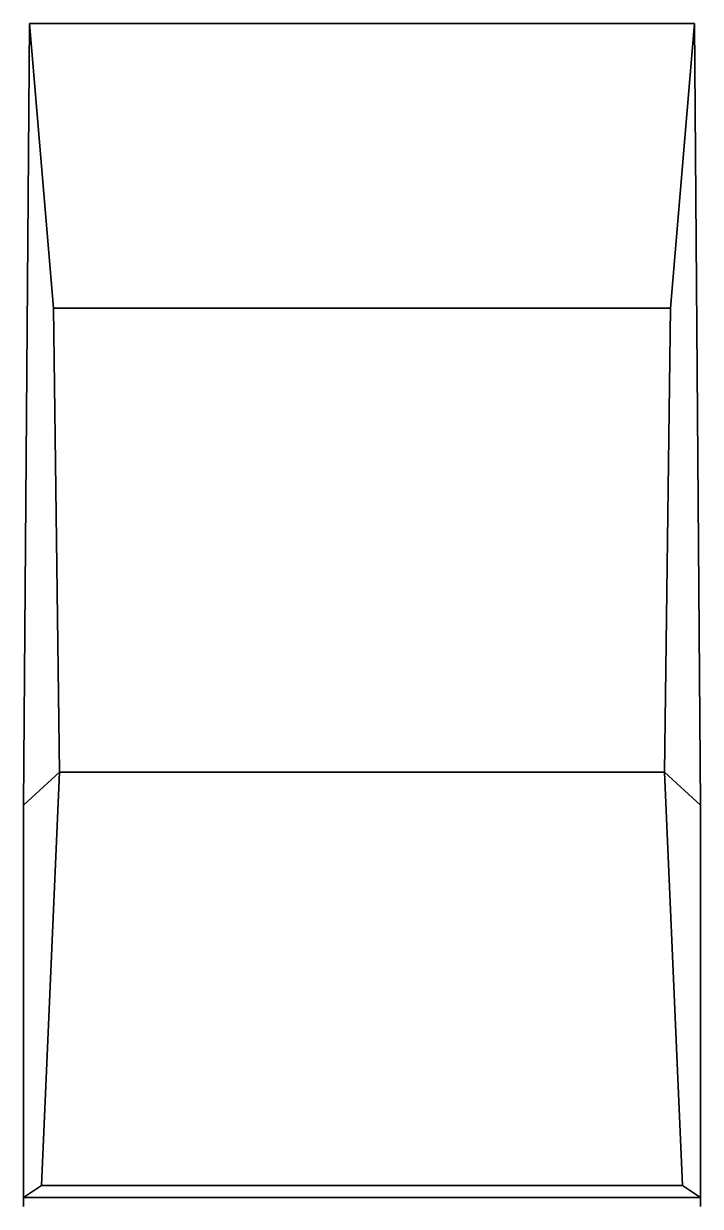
# Model space of a CAD drawing. Extents: x -1.13 to 1.13, y -2.71 to 1.24.
import ezdxf

# ---------------------------------------------------------------- set-up
doc = ezdxf.new("R2010")
doc.units = 0
doc.layers.add('TENT', color=3, linetype='CONTINUOUS')

msp = doc.modelspace()

# ---------------------------------------------------------------- linework, layer by layer
at = {"layer": 'TENT'}
for points in [[(-1.11, 1.24, 2.39), (-1.13, -1.37, 2.33), (-1.01, -1.26, 2.64), (-1.03, 0.29, 2.61)], [(-1.01, -1.26, 2.64), (-1.13, -1.37, 2.33), (-1.11, 1.24, 2.39), (-1.03, 0.29, 2.61)], [(1.03, 0.29, 2.61), (-1.03, 0.29, 2.61), (-1.11, 1.24, 2.39), (1.11, 1.24, 2.39)], [(-1.11, 1.24, 2.39), (-1.03, 0.29, 2.61), (1.03, 0.29, 2.61), (1.11, 1.24, 2.39)], [(1.01, -1.26, 2.64), (1.13, -1.37, 2.33), (1.11, 1.24, 2.39), (1.03, 0.29, 2.61)], [(1.11, 1.24, 2.39), (1.13, -1.37, 2.33), (1.01, -1.26, 2.64), (1.03, 0.29, 2.61)], [(-1.03, 0.29, 2.61), (-1.01, -1.26, 2.64), (1.01, -1.26, 2.64), (1.03, 0.29, 2.61)], [(1.01, -1.26, 2.64), (-1.01, -1.26, 2.64), (-1.03, 0.29, 2.61), (1.03, 0.29, 2.61)], [(-1.13, -1.37, 2.33), (-1.13, -2.68, 2.33), (-1.07, -2.64, 2.52), (-1.01, -1.26, 2.64)], [(-1.07, -2.64, 2.52), (-1.13, -2.68, 2.33), (-1.13, -1.37, 2.33), (-1.01, -1.26, 2.64)], [(1.07, -2.64, 2.52), (-1.07, -2.64, 2.52), (-1.01, -1.26, 2.64), (1.01, -1.26, 2.64)], [(-1.01, -1.26, 2.64), (-1.07, -2.64, 2.52), (1.07, -2.64, 2.52), (1.01, -1.26, 2.64)], [(1.13, -1.37, 2.33), (1.13, -2.68, 2.33), (1.07, -2.64, 2.52), (1.01, -1.26, 2.64)], [(1.07, -2.64, 2.52), (1.13, -2.68, 2.33), (1.13, -1.37, 2.33), (1.01, -1.26, 2.64)], [(-1.13, -2.68, 2.33), (-1.13, -2.71, 1.82), (-1.13, -1.55, 1.82), (-1.13, -1.37, 2.33)], [(-1.13, -1.55, 1.82), (-1.13, -2.71, 1.82), (-1.13, -2.68, 2.33), (-1.13, -1.37, 2.33)], [(1.13, -2.68, 2.33), (1.13, -2.71, 1.82), (1.13, -1.55, 1.82), (1.13, -1.37, 2.33)], [(1.13, -1.55, 1.82), (1.13, -2.71, 1.82), (1.13, -2.68, 2.33), (1.13, -1.37, 2.33)], [(1.13, -2.68, 2.33), (-1.13, -2.68, 2.33), (-1.07, -2.64, 2.52), (1.07, -2.64, 2.52)], [(-1.07, -2.64, 2.52), (-1.13, -2.68, 2.33), (1.13, -2.68, 2.33), (1.07, -2.64, 2.52)]]:
    msp.add_3dface(points, dxfattribs=at)

doc.saveas('drawing.dxf')
